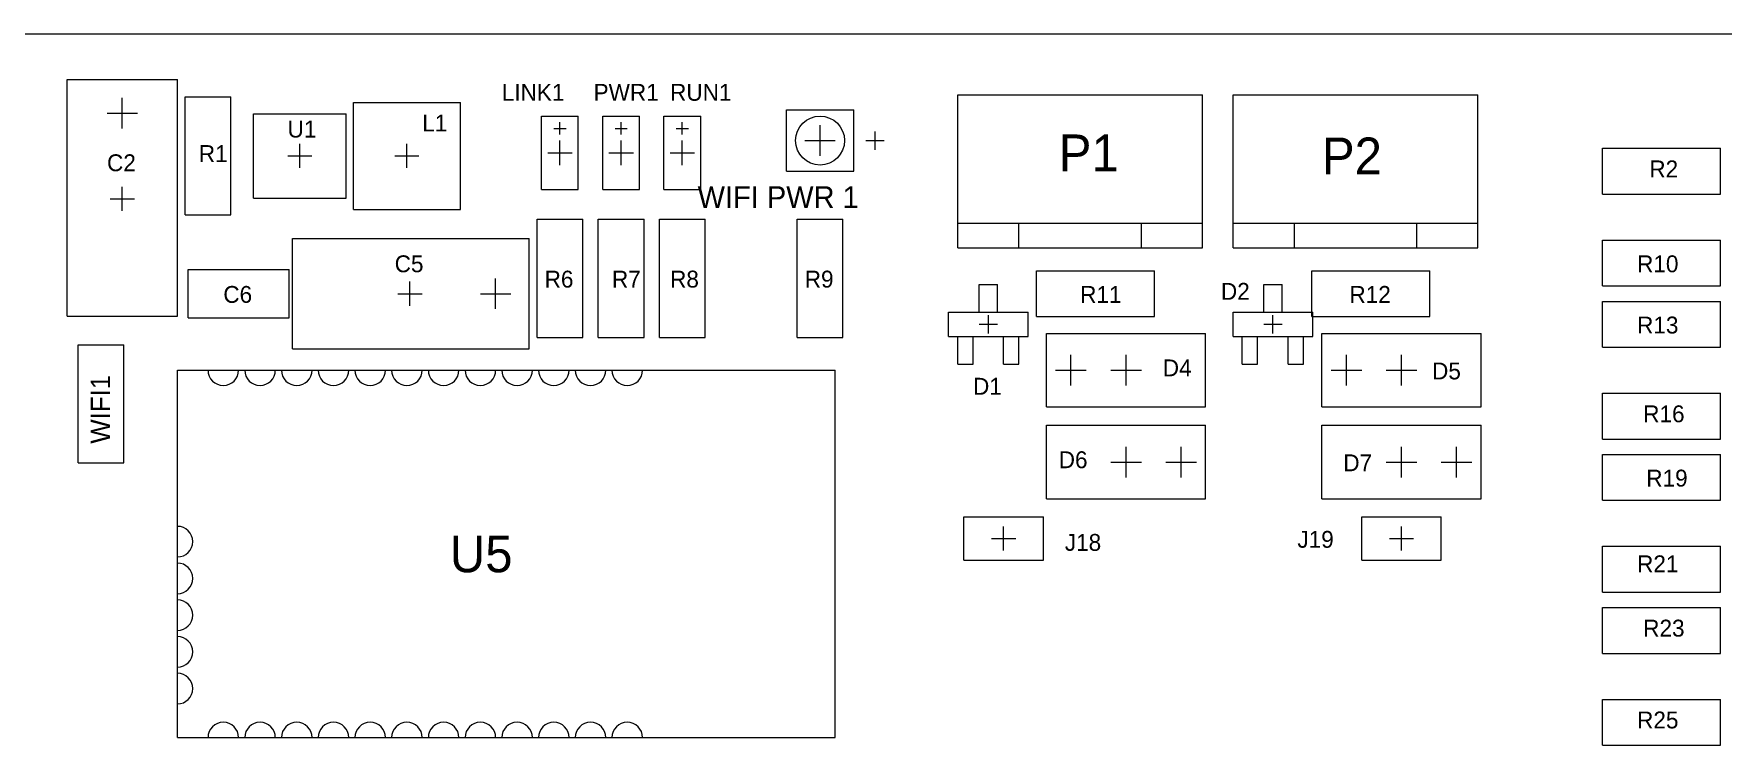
# Model space of a CAD drawing. Header units: millimetres. Extents: x 52 to 245, y 27 to 183.
# Drawn here: x 108.3 to 178.5, y 154 to 183.5 of the extents above; entities that cross this region are included whole.
import ezdxf

# ---------------------------------------------------------------- set-up
doc = ezdxf.new("R2010")
doc.units = ezdxf.units.MM
doc.layers.add('Mechanical15', color=56, linetype='Continuous')

msp = doc.modelspace()

# ---------------------------------------------------------------- linework, layer by layer
at = {"layer": 'Mechanical15', "color": 0, "lineweight": 5}
for p, q in [((52.5, 183.5), (244.983, 183.5)), ((109.728, 171.782), (109.728, 181.61)), ((109.728, 181.61), (114.3, 181.61)), ((114.3, 171.782), (114.3, 181.61)), ((146.685, 174.625), (146.685, 180.975)), ((146.685, 180.975), (156.845, 180.975)), ((156.845, 174.625), (156.845, 180.975)), ((158.115, 180.975), (168.275, 180.975)), ((158.115, 174.625), (158.115, 180.975)), ((168.275, 174.625), (168.275, 180.975)), ((111.379, 180.213), (112.649, 180.213)), ((112.014, 179.578), (112.014, 180.848)), ((114.62, 180.885), (116.52, 180.885)), ((114.62, 175.985), (114.62, 180.885)), ((116.52, 175.985), (116.52, 180.885)), ((121.603, 176.213), (121.603, 180.657)), ((121.603, 180.657), (126.047, 180.657)), ((126.047, 176.213), (126.047, 180.657)), ((139.573, 180.34), (142.367, 180.34)), ((139.573, 177.8), (139.573, 180.34)), ((142.367, 177.8), (142.367, 180.34)), ((117.455, 176.685), (117.455, 180.185)), ((117.455, 180.185), (121.305, 180.185)), ((121.305, 176.685), (121.305, 180.185)), ((129.413, 177.038), (129.413, 180.086)), ((129.413, 180.086), (130.937, 180.086)), ((129.921, 179.578), (130.429, 179.578)), ((130.175, 179.324), (130.175, 179.832)), ((130.937, 177.038), (130.937, 180.086)), ((131.953, 180.086), (133.477, 180.086)), ((131.953, 177.038), (131.953, 180.086)), ((132.461, 179.578), (132.969, 179.578)), ((132.715, 179.324), (132.715, 179.832)), ((133.477, 177.038), (133.477, 180.086)), ((134.493, 177.038), (134.493, 180.086)), ((134.493, 180.086), (136.017, 180.086)), ((135.001, 179.578), (135.509, 179.578)), ((135.255, 179.324), (135.255, 179.832)), ((136.017, 177.038), (136.017, 180.086)), ((140.97, 178.435), (140.97, 179.705)), ((119.38, 177.935), (119.38, 178.935)), ((123.825, 177.935), (123.825, 178.935)), ((130.175, 178.054), (130.175, 179.07)), ((132.715, 178.054), (132.715, 179.07)), ((135.255, 178.054), (135.255, 179.07)), ((140.335, 179.07), (141.605, 179.07)), ((142.875, 179.07), (143.637, 179.07)), ((143.256, 178.689), (143.256, 179.451)), ((118.88, 178.435), (119.88, 178.435)), ((123.325, 178.435), (124.325, 178.435)), ((129.667, 178.562), (130.683, 178.562)), ((132.207, 178.562), (133.223, 178.562)), ((134.747, 178.562), (135.763, 178.562)), ((173.445, 176.85), (173.445, 178.75)), ((173.445, 178.75), (178.345, 178.75)), ((178.345, 176.85), (178.345, 178.75)), ((139.573, 177.8), (142.367, 177.8)), ((112.014, 176.157), (112.014, 177.157)), ((129.413, 177.038), (130.937, 177.038)), ((131.953, 177.038), (133.477, 177.038)), ((134.493, 177.038), (136.017, 177.038)), ((173.445, 176.85), (178.345, 176.85)), ((111.514, 176.657), (112.514, 176.657)), ((117.455, 176.685), (121.305, 176.685)), ((121.603, 176.213), (126.047, 176.213)), ((114.62, 175.985), (116.52, 175.985)), ((129.225, 175.805), (131.125, 175.805)), ((129.225, 170.905), (129.225, 175.805)), ((131.125, 170.905), (131.125, 175.805)), ((131.765, 170.905), (131.765, 175.805)), ((131.765, 175.805), (133.665, 175.805)), ((133.665, 170.905), (133.665, 175.805)), ((134.305, 175.805), (136.205, 175.805)), ((134.305, 170.905), (134.305, 175.805)), ((136.205, 170.905), (136.205, 175.805)), ((140.02, 175.805), (141.92, 175.805)), ((140.02, 170.905), (140.02, 175.805)), ((141.92, 170.905), (141.92, 175.805)), ((146.685, 175.641), (156.845, 175.641)), ((149.225, 174.625), (149.225, 175.641)), ((154.305, 174.625), (154.305, 175.641)), ((158.115, 175.641), (168.275, 175.641)), ((160.655, 174.625), (160.655, 175.641)), ((165.735, 174.625), (165.735, 175.641)), ((119.077, 175.006), (128.905, 175.006)), ((119.077, 170.434), (119.077, 175.006)), ((128.905, 170.434), (128.905, 175.006)), ((146.685, 174.625), (156.845, 174.625)), ((158.115, 174.625), (168.275, 174.625)), ((173.445, 174.94), (178.345, 174.94)), ((173.445, 173.04), (173.445, 174.94)), ((178.345, 173.04), (178.345, 174.94)), ((114.74, 171.72), (114.74, 173.72)), ((114.74, 173.72), (118.94, 173.72)), ((118.94, 171.72), (118.94, 173.72)), ((123.952, 172.22), (123.952, 173.22)), ((127.508, 172.085), (127.508, 173.355)), ((149.95, 173.67), (154.85, 173.67)), ((149.95, 171.77), (149.95, 173.67)), ((154.85, 171.77), (154.85, 173.67)), ((161.38, 173.67), (166.28, 173.67)), ((161.38, 171.77), (161.38, 173.67)), ((166.28, 171.77), (166.28, 173.67)), ((123.452, 172.72), (124.452, 172.72)), ((126.873, 172.72), (128.143, 172.72)), ((147.574, 171.958), (147.574, 173.101)), ((147.574, 173.101), (148.336, 173.101)), ((148.336, 171.958), (148.336, 173.101)), ((159.385, 173.101), (160.147, 173.101)), ((159.385, 171.958), (159.385, 173.101)), ((160.147, 171.958), (160.147, 173.101)), ((173.445, 173.04), (178.345, 173.04)), ((109.728, 171.782), (114.3, 171.782)), ((146.304, 170.942), (146.304, 171.958)), ((146.304, 171.958), (149.606, 171.958)), ((147.955, 171.069), (147.955, 171.831)), ((149.606, 170.942), (149.606, 171.958)), ((158.115, 171.958), (161.417, 171.958)), ((158.115, 170.942), (158.115, 171.958)), ((159.766, 171.069), (159.766, 171.831)), ((161.417, 170.942), (161.417, 171.958)), ((173.445, 170.5), (173.445, 172.4)), ((173.445, 172.4), (178.345, 172.4)), ((178.345, 170.5), (178.345, 172.4)), ((114.74, 171.72), (118.94, 171.72)), ((147.574, 171.45), (148.336, 171.45)), ((149.95, 171.77), (154.85, 171.77)), ((159.385, 171.45), (160.147, 171.45)), ((161.38, 171.77), (166.28, 171.77)), ((110.175, 165.698), (110.175, 170.598)), ((110.175, 170.598), (112.075, 170.598)), ((112.075, 165.698), (112.075, 170.598)), ((119.077, 170.434), (128.905, 170.434)), ((129.225, 170.905), (131.125, 170.905)), ((131.765, 170.905), (133.665, 170.905)), ((134.305, 170.905), (136.205, 170.905)), ((140.02, 170.905), (141.92, 170.905)), ((146.304, 170.942), (149.606, 170.942)), ((146.685, 169.799), (146.685, 170.942)), ((147.32, 169.799), (147.32, 170.942)), ((148.59, 169.799), (148.59, 170.942)), ((149.225, 169.799), (149.225, 170.942)), ((150.368, 171.069), (156.972, 171.069)), ((150.368, 168.021), (150.368, 171.069)), ((156.972, 168.021), (156.972, 171.069)), ((158.115, 170.942), (161.417, 170.942)), ((158.496, 169.799), (158.496, 170.942)), ((159.131, 169.799), (159.131, 170.942)), ((160.401, 169.799), (160.401, 170.942)), ((161.036, 169.799), (161.036, 170.942)), ((161.798, 168.021), (161.798, 171.069)), ((161.798, 171.069), (168.402, 171.069)), ((168.402, 168.021), (168.402, 171.069)), ((173.445, 170.5), (178.345, 170.5)), ((146.685, 169.799), (147.32, 169.799)), ((148.59, 169.799), (149.225, 169.799)), ((151.384, 168.91), (151.384, 170.18)), ((153.67, 168.91), (153.67, 170.18)), ((158.496, 169.799), (159.131, 169.799)), ((160.401, 169.799), (161.036, 169.799)), ((162.814, 168.91), (162.814, 170.18)), ((165.1, 168.91), (165.1, 170.18)), ((114.3, 154.305), (114.3, 169.545)), ((114.3, 169.545), (141.605, 169.545)), ((141.605, 154.305), (141.605, 169.545)), ((150.749, 169.545), (152.019, 169.545)), ((153.035, 169.545), (154.305, 169.545)), ((162.179, 169.545), (163.449, 169.545)), ((164.465, 169.545), (165.735, 169.545)), ((173.445, 168.59), (178.345, 168.59)), ((173.445, 166.69), (173.445, 168.59)), ((178.345, 166.69), (178.345, 168.59)), ((150.368, 168.021), (156.972, 168.021)), ((161.798, 168.021), (168.402, 168.021)), ((150.368, 167.259), (156.972, 167.259)), ((150.368, 164.211), (150.368, 167.259)), ((156.972, 164.211), (156.972, 167.259)), ((161.798, 164.211), (161.798, 167.259)), ((161.798, 167.259), (168.402, 167.259)), ((168.402, 164.211), (168.402, 167.259)), ((153.67, 165.1), (153.67, 166.37)), ((155.956, 165.1), (155.956, 166.37)), ((165.1, 165.1), (165.1, 166.37)), ((167.386, 165.1), (167.386, 166.37)), ((173.445, 166.69), (178.345, 166.69)), ((110.175, 165.698), (112.075, 165.698)), ((153.035, 165.735), (154.305, 165.735)), ((155.321, 165.735), (156.591, 165.735)), ((164.465, 165.735), (165.735, 165.735)), ((166.751, 165.735), (168.021, 165.735)), ((173.445, 164.15), (173.445, 166.05)), ((173.445, 166.05), (178.345, 166.05)), ((178.345, 164.15), (178.345, 166.05)), ((150.368, 164.211), (156.972, 164.211)), ((161.798, 164.211), (168.402, 164.211)), ((173.445, 164.15), (178.345, 164.15)), ((146.94, 161.66), (146.94, 163.46)), ((146.94, 163.46), (150.24, 163.46)), ((150.24, 161.66), (150.24, 163.46)), ((163.45, 161.66), (163.45, 163.46)), ((163.45, 163.46), (166.75, 163.46)), ((166.75, 161.66), (166.75, 163.46)), ((148.59, 162.06), (148.59, 163.06)), ((165.1, 162.06), (165.1, 163.06)), ((148.09, 162.56), (149.09, 162.56)), ((164.6, 162.56), (165.6, 162.56)), ((173.445, 160.34), (173.445, 162.24)), ((173.445, 162.24), (178.345, 162.24)), ((178.345, 160.34), (178.345, 162.24)), ((146.94, 161.66), (150.24, 161.66)), ((163.45, 161.66), (166.75, 161.66)), ((173.445, 160.34), (178.345, 160.34)), ((173.445, 157.8), (173.445, 159.7)), ((173.445, 159.7), (178.345, 159.7)), ((178.345, 157.8), (178.345, 159.7)), ((173.445, 157.8), (178.345, 157.8)), ((173.445, 155.89), (178.345, 155.89)), ((173.445, 153.99), (173.445, 155.89)), ((178.345, 153.99), (178.345, 155.89)), ((114.3, 154.305), (141.605, 154.305)), ((173.445, 153.99), (178.345, 153.99))]:
    msp.add_line(p, q, dxfattribs=at)
msp.add_circle((140.97, 179.07), 1.016, dxfattribs=at)
for centre, start, end in [((116.205, 169.545), 180, 0), ((117.729, 169.545), 180, 0), ((119.253, 169.545), 180, 0), ((120.777, 169.545), 180, 0), ((122.301, 169.545), 180, 0), ((123.825, 169.545), 180, 0), ((125.349, 169.545), 180, 0), ((126.873, 169.545), 180, 0), ((128.397, 169.545), 180, 0), ((129.921, 169.545), 180, 0), ((131.445, 169.545), 180, 0), ((132.969, 169.545), 180, 0), ((114.3, 162.433), 270, 90), ((114.3, 160.909), 270, 90), ((114.3, 159.385), 270, 90), ((114.3, 157.861), 270, 90), ((114.3, 156.337), 270, 90), ((116.205, 154.305), 0, 180), ((117.729, 154.305), 0, 180), ((119.253, 154.305), 0, 180), ((120.777, 154.305), 0, 180), ((122.301, 154.305), 0, 180), ((123.825, 154.305), 0, 180), ((125.349, 154.305), 0, 180), ((126.873, 154.305), 0, 180), ((128.397, 154.305), 0, 180), ((129.921, 154.305), 0, 180), ((131.445, 154.305), 0, 180), ((132.969, 154.305), 0, 180)]:
    msp.add_arc(centre, 0.635, start, end, dxfattribs=at)

# ---------------------------------------------------------------- texts
for s, height, p in [('LINK1', 0.7, (127.762, 180.721)), ('PWR1', 0.7, (131.572, 180.721)), ('RUN1', 0.7, (134.747, 180.721)), ('U1', 0.7, (118.872, 179.197)), ('L1', 0.7, (124.46, 179.451)), ('R1', 0.7, (115.189, 178.181)), ('P1', 1.524, (150.876, 177.8)), ('P2', 1.524, (161.798, 177.673)), ('C2', 0.7, (111.379, 177.8)), ('R2', 0.7, (175.387, 177.546)), ('WIFI PWR 1', 0.9, (135.89, 176.276)), ('C5', 0.7, (123.317, 173.609)), ('R10', 0.7, (174.879, 173.609)), ('R6', 0.7, (129.54, 172.974)), ('R7', 0.7, (132.334, 172.974)), ('R8', 0.7, (134.747, 172.974)), ('R9', 0.7, (140.335, 172.974)), ('C6', 0.7, (116.205, 172.339)), ('R11', 0.7, (151.765, 172.339)), ('D2', 0.7, (157.607, 172.466)), ('R12', 0.7, (162.941, 172.339)), ('R13', 0.7, (174.879, 171.069)), ('D4', 0.7, (155.194, 169.291)), ('D5', 0.7, (166.37, 169.164)), ('D1', 0.7, (147.32, 168.529)), ('R16', 0.7, (175.133, 167.386)), ('D6', 0.7, (150.876, 165.481)), ('D7', 0.7, (162.687, 165.354)), ('R19', 0.7, (175.26, 164.719)), ('U5', 1.524, (125.603, 161.163)), ('J18', 0.7, (151.13, 162.052)), ('J19', 0.7, (160.782, 162.179)), ('R21', 0.7, (174.879, 161.163)), ('R23', 0.7, (175.133, 158.496)), ('R25', 0.7, (174.879, 154.686))]:
    msp.add_text(s, height=height, dxfattribs=at).set_placement(p)
msp.add_text('WIFI1', height=0.8, rotation=90, dxfattribs=at).set_placement((111.506, 166.497))

doc.saveas('drawing.dxf')
